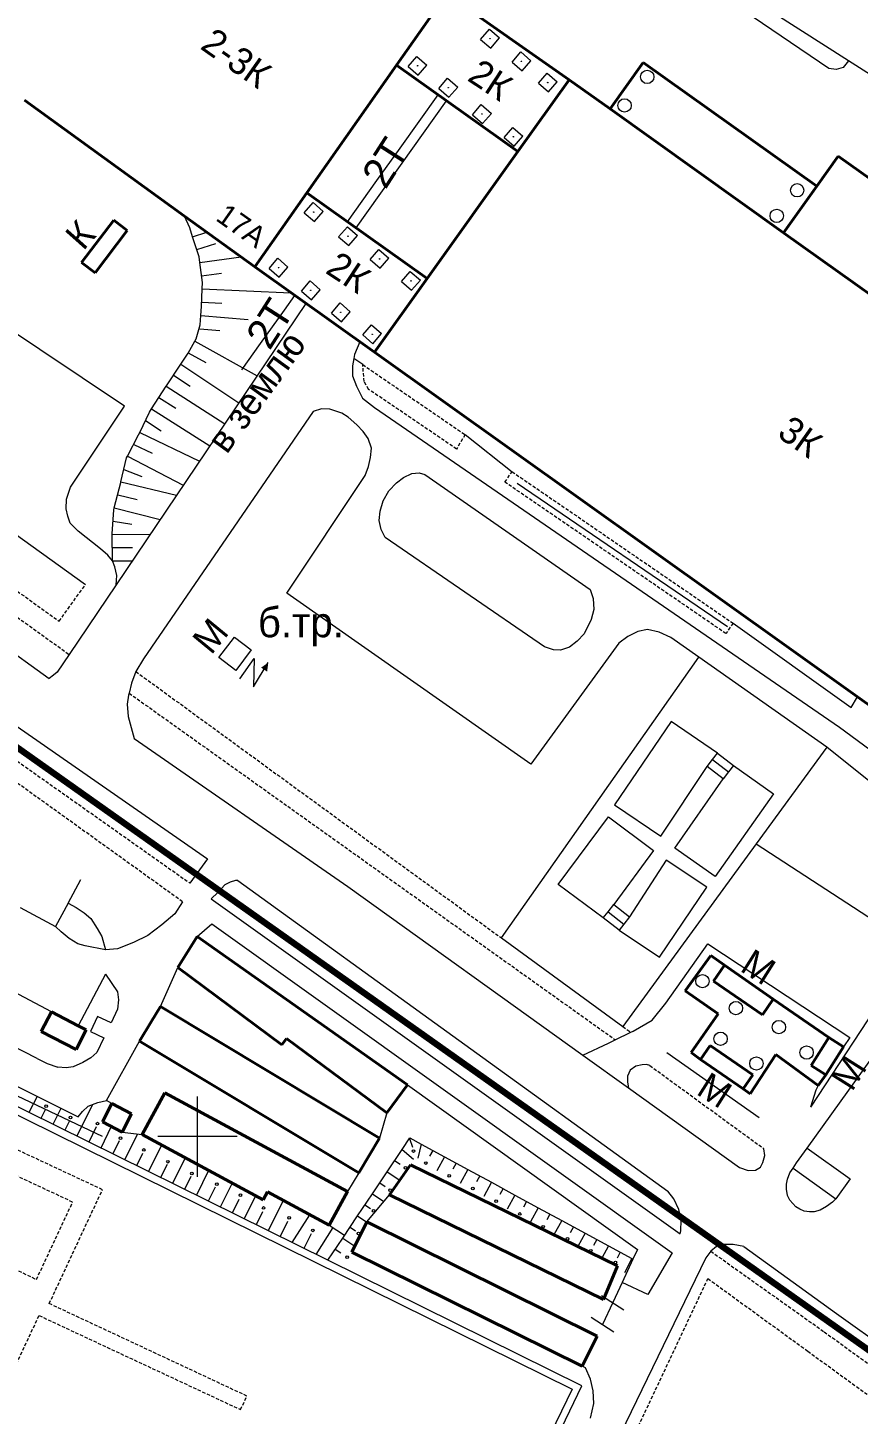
# Model space of a CAD drawing. Extents: x 1000 to 4000, y -5000 to -1000.
# Drawn here: x 2574.5 to 2699.1, y -2241.7 to -2033.7 of the extents above; entities that cross this region are included whole.
import ezdxf
from ezdxf.enums import TextEntityAlignment as Align

# ---------------------------------------------------------------- set-up
doc = ezdxf.new("R2010")
doc.units = 0
doc.header["$MEASUREMENT"] = 0
doc.linetypes.add('DASHED', pattern=[0.75, 0.5, -0.25])
for name, color, linetype in [('1', 7, 'CONTINUOUS'), ('11', 7, 'CONTINUOUS'), ('13', 7, 'CONTINUOUS'), ('16', 7, 'CONTINUOUS'), ('17', 7, 'CONTINUOUS'), ('18', 7, 'CONTINUOUS'), ('19', 7, 'CONTINUOUS'), ('24', 7, 'CONTINUOUS'), ('25', 7, 'CONTINUOUS'), ('37', 7, 'CONTINUOUS'), ('40', 7, 'CONTINUOUS'), ('6', 7, 'CONTINUOUS'), ('7', 7, 'CONTINUOUS'), ('границы команд_1', 10, 'CONTINUOUS')]:
    doc.layers.add(name, color=color, linetype=linetype)
doc.styles.get("Standard").update_dxf_attribs({"font": 'txt', "height": 0.2})

msp = doc.modelspace()

# ---------------------------------------------------------------- linework, layer by layer
at = {"layer": '1', "color": 253, "linetype": 'Continuous', "lineweight": 0}
for p, q in [((2600, -2206.06), (2600, -2194.02)), ((2605.96, -2200), (2594.04, -2200))]:
    msp.add_line(p, q, dxfattribs=at)
at = {"layer": '11', "color": 253, "linetype": 'Continuous', "lineweight": 0}
for p, q in [((2697.62, -2038.6), (2663.33, -2016.68)), ((2707.04, -2044.62), (2697.62, -2038.6)), ((2683.81, -2156.08), (2707.62, -2171.64)), ((2580.6, -2164.99), (2582.49, -2161.46)), ((2580.6, -2164.99), (2578.72, -2168.51)), ((2580.6, -2164.99), (2581.79, -2165.63)), ((2573.39, -2165.65), (2578.72, -2168.51)), ((2581.79, -2165.63), (2583, -2166.46)), ((2583, -2166.46), (2583.98, -2167.29)), ((2583.98, -2167.29), (2584.96, -2168.8)), ((2584.96, -2168.8), (2585.64, -2170.01)), ((2585.64, -2170.01), (2586.19, -2172.02)), ((2707.62, -2171.64), (2691.96, -2195.61)), ((2586.19, -2175.65), (2582.11, -2183.38)), ((2594.43, -2180.52), (2597.03, -2174.67)), ((2578.08, -2181.3), (2568.46, -2176.17)), ((2586.36, -2194.62), (2591.3, -2185.72)), ((2670.38, -2187.41), (2684.26, -2197.14)), ((2558.82, -2189.78), (2656.17, -2237.89)), ((2631.5, -2192.27), (2665.98, -2216.96)), ((2587.16, -2195.07), (2586.36, -2194.62)), ((2628.39, -2196.47), (2627.31, -2200.26)), ((2624.18, -2205.47), (2622.49, -2208.27)), ((2665.98, -2216.96), (2665.31, -2218.4)), ((2665.31, -2218.4), (2663.67, -2221.92)), ((2663.67, -2221.92), (2662.27, -2224.92)), ((2660.58, -2223.84), (2663.95, -2226)), ((2662.27, -2224.92), (2660.74, -2228.21)), ((2659.05, -2227.12), (2662.42, -2229.29)), ((2656.17, -2237.89), (2639.08, -2273.36))]:
    msp.add_line(p, q, dxfattribs=at)
at = {"layer": '13', "color": 253, "linetype": 'Continuous', "lineweight": 40}
for p, q in [((2637.36, -2028.56), (2629.84, -2039.27)), ((2637.36, -2028.56), (2655.72, -2041.45)), ((2629.84, -2039.27), (2616.42, -2058.41)), ((2629.84, -2039.27), (2648.02, -2052.24)), ((2661.88, -2045.84), (2666.85, -2038.87)), ((2666.85, -2038.87), (2692.87, -2057.45)), ((2648.02, -2052.24), (2655.72, -2041.45)), ((2655.72, -2041.45), (2661.88, -2045.84)), ((2598.07, -2061.92), (2574.04, -2044.51)), ((2661.88, -2045.84), (2687.9, -2064.41)), ((2634.44, -2071.27), (2648.02, -2052.24)), ((2692.87, -2057.45), (2696.09, -2052.93)), ((2696.09, -2052.93), (2726.88, -2074.89)), ((2616.42, -2058.41), (2608.61, -2069.55)), ((2616.42, -2058.41), (2634.44, -2071.27)), ((2687.9, -2064.41), (2692.87, -2057.45)), ((2582.62, -2068.88), (2587.46, -2062.54)), ((2587.46, -2062.54), (2589.47, -2064.08)), ((2608.61, -2069.55), (2598.07, -2061.92)), ((2589.47, -2064.08), (2584.63, -2070.41)), ((2687.9, -2064.41), (2718.69, -2086.37)), ((2584.63, -2070.41), (2582.62, -2068.88)), ((2608.61, -2069.55), (2626.54, -2082.35)), ((2626.54, -2082.35), (2634.44, -2071.27)), ((2699, -2134.05), (2626.54, -2082.35)), ((2718.44, -2147.92), (2699, -2134.05)), ((2673.16, -2178.16), (2676.99, -2172.85)), ((2676.99, -2172.85), (2679.03, -2174.32)), ((2677.4, -2176.68), (2679.03, -2174.32)), ((2679.03, -2174.32), (2686.36, -2179.39)), ((2684.73, -2181.75), (2677.4, -2176.68)), ((2678.11, -2181.61), (2673.16, -2178.16)), ((2686.36, -2179.39), (2684.73, -2181.75)), ((2686.36, -2179.39), (2694.7, -2185.17)), ((2674.06, -2187.4), (2678.11, -2181.61)), ((2694.7, -2185.17), (2692.06, -2189.34)), ((2696.9, -2186.56), (2694.7, -2185.17)), ((2675.42, -2188.47), (2674.06, -2187.4)), ((2675.42, -2188.47), (2676.87, -2186.35)), ((2676.87, -2186.35), (2683.28, -2190.75)), ((2686.76, -2187.7), (2682.89, -2193.61)), ((2693.09, -2192.34), (2686.76, -2187.7)), ((2694.26, -2190.73), (2696.9, -2186.56)), ((2681.82, -2192.86), (2675.42, -2188.47)), ((2692.06, -2189.34), (2694.26, -2190.73)), ((2683.28, -2190.75), (2681.82, -2192.86)), ((2694.26, -2190.73), (2693.09, -2192.34)), ((2682.89, -2193.61), (2681.82, -2192.86))]:
    msp.add_line(p, q, dxfattribs=at)
at = {"layer": '16', "color": 253, "linetype": 'Continuous', "lineweight": 0}
for p, q in [((2603.22, -2128.16), (2605.53, -2125.11)), ((2605.53, -2125.11), (2608.05, -2127.01)), ((2608.05, -2127.01), (2605.74, -2130.07)), ((2605.74, -2130.07), (2603.22, -2128.16)), ((2606.34, -2131.35), (2608.48, -2128.3)), ((2608.48, -2128.3), (2608.38, -2132.55)), ((2608.38, -2132.55), (2610.62, -2128.9))]:
    msp.add_line(p, q, dxfattribs=at)
msp.add_solid([(2610.62, -2128.9), (2609.53, -2129.66), (2610.44, -2130.25)], dxfattribs=at)
at = {"layer": '18', "color": 253, "linetype": 'Continuous', "lineweight": 0}
for p, q in [((2630.38, -2051.73), (2636.09, -2043.73)), ((2626.9, -2056.6), (2630.38, -2051.73)), ((2622.51, -2062.76), (2626.9, -2056.6)), ((2613.05, -2076.02), (2614.61, -2073.84)), ((2609.47, -2081.03), (2613.05, -2076.02)), ((2606.66, -2084.98), (2609.47, -2081.03))]:
    msp.add_line(p, q, dxfattribs=at)
at = {"layer": '24', "color": 253, "linetype": 'Continuous', "lineweight": 0}
for p, q in [((2694.69, -2039.79), (2666.6, -2020.63)), ((2695.8, -2039.94), (2694.69, -2039.79)), ((2696.85, -2039.64), (2695.8, -2039.94)), ((2697.62, -2038.6), (2696.85, -2039.64)), ((2623.78, -2063.67), (2637.36, -2044.63)), ((2589.06, -2090.45), (2564.18, -2073.8)), ((2616.26, -2075.02), (2587.8, -2117.23)), ((2624.34, -2080.78), (2623.56, -2082.66)), ((2623.45, -2083.3), (2623.26, -2084.38)), ((2623.56, -2082.66), (2623.45, -2083.3)), ((2624.78, -2084.19), (2623.45, -2083.3)), ((2623.26, -2084.38), (2623.26, -2085.87)), ((2623.26, -2085.87), (2623.86, -2087.43)), ((2516.02, -2086.94), (2577.73, -2131.28)), ((2623.86, -2087.43), (2624.75, -2089.22)), ((2580.94, -2102.58), (2589.06, -2090.45)), ((2624.75, -2089.22), (2626.54, -2090.64)), ((2548.89, -2092.53), (2583.2, -2117.18)), ((2617.36, -2091.23), (2591.89, -2128.35)), ((2618.59, -2090.82), (2617.36, -2091.23)), ((2619.86, -2090.89), (2618.59, -2090.82)), ((2621.65, -2091.49), (2619.86, -2090.89)), ((2622.62, -2092.09), (2621.65, -2091.49)), ((2623.88, -2093.21), (2622.62, -2092.09)), ((2626.54, -2090.64), (2696.28, -2138.58)), ((2624.85, -2094.25), (2623.88, -2093.21)), ((2625.6, -2095.29), (2624.85, -2094.25)), ((2640.13, -2094.7), (2647.18, -2100.26)), ((2626.12, -2096.71), (2625.6, -2095.29)), ((2625.97, -2098.13), (2626.12, -2096.71)), ((2625.67, -2099.47), (2625.97, -2098.13)), ((2613.38, -2118.48), (2625.15, -2100.81)), ((2625.15, -2100.81), (2625.67, -2099.47)), ((2630.89, -2101.11), (2632.15, -2100.51)), ((2632.15, -2100.51), (2633.27, -2100.44)), ((2633.27, -2100.44), (2634.09, -2100.66)), ((2634.09, -2100.66), (2658.89, -2117.95)), ((2580.36, -2104.4), (2580.94, -2102.58)), ((2628.72, -2103.12), (2629.84, -2101.93)), ((2629.84, -2101.93), (2630.89, -2101.11)), ((2580.31, -2105.83), (2580.36, -2104.4)), ((2627.38, -2106.18), (2627.83, -2104.61)), ((2627.83, -2104.61), (2628.72, -2103.12)), ((2580.53, -2106.95), (2580.31, -2105.83)), ((2580.89, -2107.98), (2580.53, -2106.95)), ((2627.24, -2107.59), (2627.38, -2106.18)), ((2582.1, -2109.19), (2580.89, -2107.98)), ((2585.46, -2111.83), (2582.1, -2109.19)), ((2627.53, -2108.93), (2627.24, -2107.59)), ((2628.13, -2110.13), (2627.53, -2108.93)), ((2652.04, -2126.53), (2628.13, -2110.13)), ((2586.57, -2112.81), (2585.46, -2111.83)), ((2587.25, -2113.66), (2586.57, -2112.81)), ((2587.6, -2114.56), (2587.25, -2113.66)), ((2587.92, -2115.86), (2587.6, -2114.56)), ((2587.8, -2117.23), (2580.75, -2127.68)), ((2587.8, -2117.23), (2587.92, -2115.86)), ((2650.01, -2144.16), (2613.38, -2118.48)), ((2658.89, -2117.95), (2659.34, -2119.3)), ((2659.34, -2119.3), (2659.42, -2120.94)), ((2659.42, -2120.94), (2659.04, -2122.43)), ((2659.04, -2122.43), (2658, -2124.59)), ((2680.32, -2122.99), (2698.02, -2135.63)), ((2656.96, -2125.71), (2655.77, -2126.6)), ((2658, -2124.59), (2656.96, -2125.71)), ((2664.53, -2125.01), (2663.19, -2125.97)), ((2666.02, -2124.26), (2664.53, -2125.01)), ((2667.51, -2123.96), (2666.02, -2124.26)), ((2669.23, -2124.34), (2667.51, -2123.96)), ((2671.01, -2125.16), (2669.23, -2124.34)), ((2675.18, -2128.08), (2671.01, -2125.16)), ((2580.75, -2127.68), (2578.94, -2130.36)), ((2663.19, -2125.97), (2650.01, -2144.16)), ((2653.38, -2126.97), (2652.04, -2126.53)), ((2654.43, -2127.05), (2653.38, -2126.97)), ((2655.77, -2126.6), (2654.43, -2127.05)), ((2591.89, -2128.35), (2590.76, -2130.25)), ((2645.58, -2170.22), (2675.18, -2128.08)), ((2694.39, -2141.57), (2675.18, -2128.08)), ((2578.41, -2130.8), (2577.73, -2131.28)), ((2578.94, -2130.36), (2578.41, -2130.8)), ((2590.1, -2132.01), (2589.73, -2133.48)), ((2590.76, -2130.25), (2590.1, -2132.01)), ((2589.65, -2133.8), (2589.43, -2135.14)), ((2589.73, -2133.48), (2589.65, -2133.8)), ((2698.02, -2135.63), (2699, -2134.05)), ((2569.7, -2136.26), (2601.49, -2158.33)), ((2589.43, -2135.14), (2589.58, -2137)), ((2589.58, -2137), (2590.5, -2140.3)), ((2671.05, -2137.74), (2662.55, -2150.22)), ((2677.99, -2142.47), (2671.05, -2137.74)), ((2590.5, -2140.3), (2622.54, -2162.49)), ((2696.28, -2138.58), (2715.65, -2152.89)), ((2694.39, -2141.57), (2683.81, -2156.08)), ((2710.86, -2154.85), (2694.39, -2141.57)), ((2669.5, -2154.95), (2676.43, -2144.47)), ((2680.38, -2144.33), (2686.39, -2148.58)), ((2671.61, -2156.73), (2678.82, -2146.33)), ((2686.39, -2148.58), (2677.62, -2160.97)), ((2662.55, -2150.22), (2669.5, -2154.95)), ((2654.11, -2162.17), (2661.64, -2152.06)), ((2661.64, -2152.06), (2668.4, -2157.09)), ((2691.45, -2201.74), (2726.09, -2153.37)), ((2668.4, -2157.09), (2662.42, -2165.2)), ((2683.81, -2156.08), (2663.81, -2183.51)), ((2677.62, -2160.97), (2671.61, -2156.73)), ((2601.49, -2158.33), (2598.86, -2161.98)), ((2670.31, -2158.52), (2664.81, -2167.07)), ((2676.37, -2162.58), (2670.31, -2158.52)), ((2604.09, -2162.26), (2603.05, -2163.41)), ((2604.91, -2161.82), (2604.09, -2162.26)), ((2605.68, -2161.6), (2604.91, -2161.82)), ((2606.05, -2161.58), (2605.68, -2161.6)), ((2606.05, -2161.58), (2670.56, -2208.19)), ((2622.54, -2162.49), (2657.78, -2187.78)), ((2660.86, -2167.2), (2654.11, -2162.17)), ((2669.3, -2173.12), (2676.37, -2162.58)), ((2597.74, -2164.77), (2596.61, -2166.59)), ((2603.05, -2163.41), (2602.06, -2164.34)), ((2602.06, -2164.34), (2672.39, -2214.59)), ((2596.61, -2166.59), (2594.64, -2168.25)), ((2579.55, -2169.3), (2578.72, -2168.51)), ((2580.76, -2170.29), (2579.55, -2169.3)), ((2594.64, -2168.25), (2592.53, -2169.83)), ((2599.93, -2170.01), (2602.15, -2168.1)), ((2602.15, -2168.1), (2671.21, -2217.45)), ((2663.25, -2169.07), (2669.3, -2173.12)), ((2582.04, -2171.12), (2580.76, -2170.29)), ((2583.17, -2171.42), (2582.04, -2171.12)), ((2586.19, -2172.02), (2583.17, -2171.42)), ((2590.42, -2170.89), (2588, -2171.87)), ((2592.53, -2169.83), (2590.42, -2170.89)), ((2645.58, -2170.22), (2663.81, -2183.51)), ((2670.26, -2180.02), (2676.52, -2171.08)), ((2676.52, -2171.08), (2697.83, -2185.15)), ((2588, -2171.87), (2586.19, -2172.02)), ((2586.19, -2175.65), (2587.99, -2178.31)), ((2587.99, -2178.31), (2588.14, -2179.52)), ((2588.14, -2179.52), (2587.99, -2180.88)), ((2668.18, -2182.56), (2670.26, -2180.02)), ((2585, -2182), (2583.93, -2184.24)), ((2587.03, -2182.97), (2585, -2182)), ((2587.99, -2180.88), (2587.03, -2182.97)), ((2575.94, -2188.29), (2565.1, -2182.77)), ((2665.35, -2184.2), (2668.18, -2182.56)), ((2583.93, -2184.24), (2585.93, -2185.2)), ((2585.93, -2185.2), (2584.9, -2187.38)), ((2657.78, -2187.78), (2661.62, -2185.99)), ((2661.62, -2185.99), (2662.66, -2185.49)), ((2662.66, -2185.49), (2664.99, -2184.37)), ((2664.99, -2184.37), (2665.35, -2184.2)), ((2697.83, -2185.15), (2696.9, -2186.56)), ((2562.41, -2187.2), (2582.09, -2197.07)), ((2575.94, -2188.29), (2577.43, -2189.04)), ((2583.99, -2188.21), (2582.78, -2188.89)), ((2584.9, -2187.38), (2583.99, -2188.21)), ((2657.78, -2187.78), (2664.66, -2192.72)), ((2577.43, -2189.04), (2579.07, -2189.59)), ((2580.29, -2189.72), (2579.07, -2189.59)), ((2581.35, -2189.57), (2580.29, -2189.72)), ((2582.78, -2188.89), (2581.35, -2189.57)), ((2664.91, -2190.05), (2664.47, -2190.95)), ((2665.74, -2189.46), (2664.91, -2190.05)), ((2666.7, -2189.23), (2665.74, -2189.46)), ((2667.36, -2189.21), (2666.7, -2189.23)), ((2667.83, -2189.34), (2667.36, -2189.21)), ((2664.47, -2190.95), (2664.47, -2191.84)), ((2664.47, -2191.84), (2664.66, -2192.72)), ((2693.09, -2192.34), (2692.73, -2193.07)), ((2664.66, -2192.72), (2681.3, -2204.66)), ((2692.73, -2193.07), (2691.96, -2195.61)), ((2582.09, -2197.07), (2582.74, -2196.25)), ((2582.74, -2196.25), (2583.62, -2195.43)), ((2583.62, -2195.43), (2585.05, -2194.88)), ((2585.05, -2194.88), (2586.36, -2194.62)), ((2588.7, -2199.35), (2591.7, -2199.71)), ((2684.8, -2203.92), (2685.1, -2202.87)), ((2685.1, -2202.87), (2684.95, -2201.83)), ((2689.85, -2203.97), (2691.45, -2201.74)), ((2691.45, -2201.74), (2697.89, -2206.34)), ((2681.3, -2204.66), (2682.57, -2205.11)), ((2683.69, -2205.04), (2684.43, -2204.59)), ((2684.43, -2204.59), (2684.8, -2203.92)), ((2688.85, -2205.45), (2689.34, -2204.73)), ((2689.34, -2204.73), (2689.85, -2203.97)), ((2689.34, -2204.73), (2695.76, -2209.33)), ((2682.57, -2205.11), (2683.69, -2205.04)), ((2688.32, -2207.17), (2688.47, -2206.41)), ((2688.47, -2206.41), (2688.85, -2205.45)), ((2697.89, -2206.34), (2695.76, -2209.33)), ((2625.39, -2212.82), (2628.79, -2208.76)), ((2671.46, -2209.33), (2670.56, -2208.19)), ((2688.32, -2207.89), (2688.32, -2207.17)), ((2688.51, -2208.84), (2688.32, -2207.89)), ((2688.85, -2209.56), (2688.51, -2208.84)), ((2672.17, -2210.97), (2671.46, -2209.33)), ((2672.56, -2212.57), (2672.17, -2210.97)), ((2689.75, -2210.56), (2688.85, -2209.56)), ((2690.34, -2210.91), (2689.75, -2210.56)), ((2690.99, -2211.18), (2690.34, -2210.91)), ((2691.79, -2211.29), (2690.99, -2211.18)), ((2693.38, -2211.04), (2692.47, -2211.28)), ((2694.33, -2210.51), (2693.38, -2211.04)), ((2695.24, -2209.84), (2694.33, -2210.51)), ((2695.38, -2209.7), (2695.24, -2209.84)), ((2695.76, -2209.33), (2695.38, -2209.7)), ((2672.5, -2214.16), (2672.56, -2212.57)), ((2692.47, -2211.28), (2691.79, -2211.29)), ((2672.39, -2214.59), (2672.5, -2214.16)), ((2671.21, -2217.45), (2667.52, -2223.71)), ((2676.99, -2217.22), (2676.22, -2218.22)), ((2677.84, -2216.52), (2676.99, -2217.22)), ((2679.01, -2216.21), (2677.84, -2216.52)), ((2680.32, -2216.21), (2679.01, -2216.21)), ((2681.95, -2216.49), (2680.32, -2216.21)), ((2681.95, -2216.49), (2695.83, -2226.58)), ((2676.22, -2218.22), (2658.26, -2255.34)), ((2667.52, -2223.71), (2663.67, -2221.92)), ((2695.83, -2226.58), (2733.08, -2252.99)), ((2658.18, -2234.72), (2657.68, -2234.47)), ((2658.95, -2236.43), (2658.18, -2234.72)), ((2659.34, -2238.14), (2658.95, -2236.43)), ((2659.42, -2240.07), (2659.34, -2238.14)), ((2658.95, -2242.25), (2659.42, -2240.07))]:
    msp.add_line(p, q, dxfattribs=at)
at = {"layer": '24', "color": 253, "linetype": 'DASHED', "lineweight": 0}
for p, q in [((2520.58, -2080.54), (2579.24, -2122.69)), ((2518.74, -2083.13), (2580.75, -2127.68)), ((2624.78, -2084.19), (2640.13, -2094.7)), ((2624.86, -2085.23), (2624.78, -2084.19)), ((2625, -2086.72), (2624.86, -2085.23)), ((2625.67, -2087.91), (2625, -2086.72)), ((2638.86, -2096.86), (2625.67, -2087.91)), ((2640.13, -2094.7), (2638.86, -2096.86)), ((2646.1, -2101.82), (2647.18, -2100.26)), ((2647.18, -2100.26), (2680.32, -2122.99)), ((2679.26, -2124.55), (2646.1, -2101.82)), ((2579.24, -2122.69), (2583.2, -2117.18)), ((2680.32, -2122.99), (2679.26, -2124.55)), ((2550.9, -2128.09), (2598.86, -2161.98)), ((2590.76, -2130.25), (2645.58, -2170.22)), ((2589.73, -2133.48), (2662.66, -2185.49)), ((2597.74, -2164.77), (2563.13, -2139.91)), ((2663.81, -2183.51), (2664.99, -2184.37)), ((2667.83, -2189.34), (2684.95, -2201.83)), ((2585.74, -2207.98), (2556.66, -2194.39)), ((2581.27, -2209.84), (2555.15, -2197.62)), ((2577.76, -2225.07), (2585.74, -2207.98)), ((2575.84, -2221.45), (2581.27, -2209.84)), ((2676.99, -2217.22), (2694, -2229.3)), ((2569.77, -2218.49), (2575.84, -2221.45)), ((2660.07, -2256.32), (2676.56, -2221.32)), ((2676.56, -2221.32), (2691.54, -2232.21)), ((2607.41, -2238.94), (2577.76, -2225.07)), ((2567.12, -2246.35), (2576.23, -2226.86)), ((2576.23, -2226.86), (2606.46, -2240.98)), ((2694, -2229.3), (2730.55, -2255.81)), ((2691.54, -2232.21), (2721.63, -2254.1)), ((2606.46, -2240.98), (2607.41, -2238.94))]:
    msp.add_line(p, q, dxfattribs=at)
at = {"layer": '25', "color": 253, "linetype": 'Continuous', "lineweight": 0}
for p, q in [((2677.24, -2143.43), (2677.99, -2142.47)), ((2677.99, -2142.47), (2680.38, -2144.33)), ((2676.43, -2144.47), (2677.24, -2143.43)), ((2678.82, -2146.33), (2676.43, -2144.47)), ((2677.24, -2143.43), (2679.62, -2145.3)), ((2680.38, -2144.33), (2679.62, -2145.3)), ((2679.62, -2145.3), (2678.82, -2146.33)), ((2661.57, -2166.3), (2662.42, -2165.2)), ((2662.42, -2165.2), (2664.81, -2167.07)), ((2660.86, -2167.2), (2661.57, -2166.3)), ((2663.25, -2169.07), (2660.86, -2167.2)), ((2661.57, -2166.3), (2663.95, -2168.16)), ((2664.81, -2167.07), (2663.95, -2168.16)), ((2663.95, -2168.16), (2663.25, -2169.07))]:
    msp.add_line(p, q, dxfattribs=at)
at = {"layer": '37', "color": 253, "linetype": 'Continuous', "lineweight": 0}
for p, q in [((2598.83, -2063.69), (2598.07, -2061.92)), ((2599.27, -2065.04), (2598.83, -2063.69)), ((2599.27, -2065.04), (2601.41, -2064.34)), ((2600.24, -2068.01), (2599.27, -2065.04)), ((2599.89, -2066.95), (2602.74, -2066.01)), ((2600.36, -2068.88), (2600.24, -2068.01)), ((2600.36, -2068.88), (2606.53, -2068.05)), ((2600.76, -2071.89), (2600.36, -2068.88)), ((2600.62, -2070.86), (2603.6, -2070.46)), ((2600.61, -2075.47), (2600.72, -2072.85)), ((2600.72, -2072.85), (2600.76, -2071.89)), ((2600.72, -2072.85), (2614.01, -2073.41)), ((2600.5, -2076.85), (2600.61, -2075.47)), ((2600.64, -2074.85), (2603.64, -2074.98)), ((2600.39, -2078.22), (2600.5, -2076.85)), ((2600.5, -2076.85), (2607.61, -2077.42)), ((2599.8, -2080.31), (2600.39, -2078.22)), ((2600.34, -2078.84), (2603.33, -2079.08)), ((2598.6, -2082.47), (2599.58, -2080.7)), ((2599.58, -2080.7), (2599.8, -2080.31)), ((2599.58, -2080.7), (2608.95, -2085.87)), ((2595.33, -2087.36), (2597.5, -2084.12)), ((2597.5, -2084.12), (2598.6, -2082.47)), ((2597.5, -2084.12), (2606.2, -2089.94)), ((2598.61, -2082.45), (2601.24, -2083.9)), ((2596.39, -2085.78), (2598.88, -2087.45)), ((2593.12, -2090.81), (2595.28, -2087.44)), ((2595.28, -2087.44), (2595.33, -2087.36)), ((2595.28, -2087.44), (2604.08, -2093.08)), ((2594.2, -2089.13), (2596.73, -2090.75)), ((2591.33, -2094.38), (2592.8, -2091.31)), ((2592.19, -2092.59), (2594.57, -2094.11)), ((2592.8, -2091.31), (2593.12, -2090.81)), ((2593.12, -2090.81), (2601.84, -2096.4)), ((2589.49, -2097.94), (2591.16, -2094.74)), ((2591.16, -2094.74), (2591.33, -2094.38)), ((2591.33, -2094.38), (2600.31, -2098.67)), ((2590.47, -2096.19), (2593.18, -2097.48)), ((2588.5, -2101.8), (2589.37, -2098.17)), ((2589.37, -2098.17), (2589.49, -2097.94)), ((2589.49, -2097.94), (2597.86, -2102.3)), ((2588.95, -2099.91), (2591.64, -2100.96)), ((2587.51, -2105.68), (2588.48, -2101.9)), ((2588.48, -2101.9), (2588.5, -2101.8)), ((2588.5, -2101.8), (2596.85, -2103.8)), ((2588.03, -2103.75), (2590.95, -2104.45)), ((2587.21, -2109.56), (2587.44, -2105.98)), ((2587.44, -2105.98), (2587.51, -2105.68)), ((2587.51, -2105.68), (2594.4, -2107.44)), ((2587.33, -2107.7), (2590.14, -2108.12)), ((2587.22, -2109.66), (2587.21, -2109.56)), ((2587.22, -2109.66), (2592.93, -2109.62)), ((2587.25, -2113.66), (2587.22, -2109.66)), ((2587.23, -2111.66), (2590.23, -2111.64)), ((2587.25, -2113.66), (2590.22, -2113.64)), ((2619.55, -2218.57), (2560.7, -2189.48)), ((2575.93, -2193.98), (2574.72, -2196.41)), ((2577.16, -2196), (2576.52, -2197.3)), ((2579.5, -2195.78), (2578.31, -2198.18)), ((2584.26, -2195.18), (2581.9, -2199.96)), ((2580.76, -2197.73), (2580.1, -2199.07)), ((2584.81, -2198.57), (2583.69, -2200.84)), ((2587.07, -2198.51), (2585.48, -2201.73)), ((2588.24, -2200.66), (2587.28, -2202.61)), ((2590.98, -2199.63), (2589.07, -2203.5)), ((2630.68, -2201.95), (2631.84, -2200.22)), ((2631.8, -2200.29), (2632.26, -2201.62)), ((2631.84, -2200.22), (2633.53, -2201.14)), ((2591.76, -2202.56), (2590.86, -2204.39)), ((2594.62, -2201.29), (2592.65, -2205.27)), ((2628.45, -2205.28), (2630.68, -2201.95)), ((2630.68, -2201.95), (2632.41, -2203.4)), ((2633.53, -2201.14), (2633.03, -2203.26)), ((2633.53, -2201.14), (2637.04, -2203.05)), ((2635.28, -2202.1), (2634.81, -2202.97)), ((2595.43, -2204.18), (2594.45, -2206.16)), ((2598.14, -2203.19), (2596.24, -2207.05)), ((2629.57, -2203.61), (2630.4, -2204.17)), ((2637.04, -2203.05), (2635.9, -2205.16)), ((2637.04, -2203.05), (2640.56, -2204.96)), ((2638.8, -2204.01), (2638.32, -2204.89)), ((2640.56, -2204.96), (2639.41, -2207.07)), ((2640.56, -2204.96), (2644.07, -2206.87)), ((2598.99, -2205.99), (2598.03, -2207.93)), ((2601.66, -2205.1), (2599.83, -2208.82)), ((2605.19, -2207), (2603.41, -2210.59)), ((2626.23, -2208.6), (2628.45, -2205.28)), ((2627.34, -2206.94), (2628.17, -2207.49)), ((2628.45, -2205.28), (2630.36, -2206.55)), ((2642.32, -2205.91), (2641.84, -2206.79)), ((2644.07, -2206.87), (2642.93, -2208.98)), ((2644.07, -2206.87), (2647.59, -2208.78)), ((2602.65, -2207.62), (2601.62, -2209.7)), ((2608.71, -2208.9), (2607, -2212.36)), ((2624, -2211.92), (2626.23, -2208.6)), ((2626.23, -2208.6), (2627.96, -2209.76)), ((2645.83, -2207.82), (2645.35, -2208.7)), ((2647.59, -2208.78), (2646.44, -2210.89)), ((2647.59, -2208.78), (2651.1, -2210.69)), ((2606.2, -2209.46), (2605.2, -2211.48)), ((2612.83, -2209.58), (2610.58, -2214.14)), ((2625.11, -2210.26), (2625.95, -2210.82)), ((2649.34, -2209.73), (2648.87, -2210.61)), ((2651.1, -2210.69), (2649.96, -2212.8)), ((2651.1, -2210.69), (2654.62, -2212.6)), ((2609.76, -2211.29), (2608.79, -2213.25)), ((2613.49, -2212.76), (2612.38, -2215.02)), ((2616.81, -2211.73), (2614.17, -2215.91)), ((2621.78, -2215.24), (2624, -2211.92)), ((2624, -2211.92), (2625.38, -2212.85)), ((2652.86, -2211.64), (2652.38, -2212.52)), ((2654.62, -2212.6), (2653.45, -2214.75)), ((2654.62, -2212.6), (2658.13, -2214.51)), ((2617.06, -2214.58), (2615.96, -2216.79)), ((2620.28, -2213.66), (2617.76, -2217.68)), ((2619.55, -2218.57), (2621.78, -2215.24)), ((2619.76, -2213.32), (2622.07, -2214.81)), ((2621.78, -2215.24), (2623.59, -2216.46)), ((2622.89, -2213.58), (2623.72, -2214.14)), ((2656.38, -2213.55), (2655.9, -2214.43)), ((2658.13, -2214.51), (2657.05, -2216.5)), ((2658.13, -2214.51), (2661.65, -2216.42)), ((2620.66, -2216.91), (2621.49, -2217.46)), ((2659.89, -2215.46), (2659.41, -2216.34)), ((2661.65, -2216.42), (2660.65, -2218.26)), ((2661.65, -2216.42), (2665.16, -2218.32)), ((2663.41, -2217.37), (2662.93, -2218.25)), ((2657.64, -2237.39), (2619.55, -2218.57)), ((2665.16, -2218.32), (2664.02, -2220.43)), ((2665.16, -2218.32), (2665.31, -2218.4)), ((2617.9, -2319.81), (2657.64, -2237.39))]:
    msp.add_line(p, q, dxfattribs=at)
for centre in [(2577.31, -2195.45), (2580.94, -2197.15), (2584.99, -2198.07), (2588.46, -2200.25), (2591.95, -2202.02), (2632.41, -2202.18), (2595.57, -2203.78), (2631.2, -2204.7), (2634.26, -2203.98), (2599.17, -2205.55), (2602.91, -2207.15), (2637.77, -2205.89), (2606.43, -2208.81), (2628.9, -2208.06), (2641.29, -2207.8), (2609.92, -2210.72), (2626.42, -2211.16), (2644.8, -2209.71), (2613.76, -2212.21), (2648.32, -2211.62), (2617.28, -2214.08), (2624.16, -2214.56), (2651.83, -2213.53), (2655.49, -2215.36), (2659.01, -2217.13), (2622.44, -2218.1), (2662.67, -2218.89)]:
    msp.add_circle(centre, 0.2, dxfattribs=at)
at = {"layer": '40', "color": 253, "linetype": 'Continuous', "lineweight": 0}
for p, q in [((2647.93, -2101.96), (2679.51, -2123.51)), ((2562.25, -2188.8), (2585.68, -2199.96))]:
    msp.add_line(p, q, dxfattribs=at)
at = {"layer": '6', "color": 253, "linetype": 'Continuous', "lineweight": 40}
for p, q in [((2599.93, -2170.01), (2597.03, -2174.67)), ((2631.5, -2192.27), (2599.93, -2170.01)), ((2597.03, -2174.67), (2612.65, -2186.25)), ((2578.08, -2181.3), (2576.56, -2184.24)), ((2582.11, -2183.38), (2578.08, -2181.3)), ((2594.43, -2180.52), (2593.05, -2182.8)), ((2627.31, -2200.26), (2594.43, -2180.52)), ((2581.78, -2186.93), (2583.3, -2183.99)), ((2583.3, -2183.99), (2582.11, -2183.38)), ((2593.05, -2182.8), (2591.3, -2185.72)), ((2576.56, -2184.24), (2581.78, -2186.93)), ((2591.3, -2185.72), (2624.18, -2205.47)), ((2612.65, -2186.25), (2613.34, -2185.32)), ((2613.34, -2185.32), (2628.39, -2196.47)), ((2628.39, -2196.47), (2631.5, -2192.27)), ((2591.7, -2199.71), (2595.08, -2193.46)), ((2595.08, -2193.46), (2622.49, -2208.27)), ((2585.74, -2197.81), (2587.16, -2195.07)), ((2587.16, -2195.07), (2590.12, -2196.61)), ((2590.12, -2196.61), (2588.7, -2199.35)), ((2588.7, -2199.35), (2585.74, -2197.81)), ((2609.86, -2209.52), (2591.7, -2199.71)), ((2624.18, -2205.47), (2627.31, -2200.26)), ((2628.79, -2208.76), (2631.97, -2204.27)), ((2631.97, -2204.27), (2663, -2219.41)), ((2610.5, -2208.32), (2609.86, -2209.52)), ((2619.76, -2213.32), (2610.5, -2208.32)), ((2622.49, -2208.27), (2619.76, -2213.32)), ((2660.91, -2224.45), (2628.79, -2208.76)), ((2623.15, -2217.35), (2625.39, -2212.82)), ((2625.39, -2212.82), (2659.93, -2229.94)), ((2657.68, -2234.47), (2623.15, -2217.35)), ((2663, -2219.41), (2660.91, -2224.45)), ((2659.93, -2229.94), (2657.68, -2234.47))]:
    msp.add_line(p, q, dxfattribs=at)
at = {"layer": '7', "color": 253, "linetype": 'Continuous', "lineweight": 0}
for p, q in [((2642.46, -2035.4), (2643.77, -2033.88)), ((2643.77, -2033.88), (2645.28, -2035.19)), ((2642.46, -2035.4), (2643.97, -2036.71)), ((2643.97, -2036.71), (2645.28, -2035.19)), ((2631.6, -2039.46), (2632.91, -2037.95)), ((2632.91, -2037.95), (2634.42, -2039.26)), ((2647.18, -2038.8), (2648.49, -2037.29)), ((2648.49, -2037.29), (2650, -2038.6)), ((2631.6, -2039.46), (2633.11, -2040.77)), ((2633.11, -2040.77), (2634.42, -2039.26)), ((2647.18, -2038.8), (2648.69, -2040.11)), ((2648.69, -2040.11), (2650, -2038.6)), ((2651.13, -2041.98), (2652.43, -2040.47)), ((2652.43, -2040.47), (2653.95, -2041.78)), ((2636.2, -2042.75), (2637.51, -2041.24)), ((2637.51, -2041.24), (2639.03, -2042.55)), ((2637.71, -2044.06), (2639.03, -2042.55)), ((2651.13, -2041.98), (2652.64, -2043.29)), ((2652.64, -2043.29), (2653.95, -2041.78)), ((2636.2, -2042.75), (2637.71, -2044.06)), ((2641.25, -2046.7), (2642.56, -2045.19)), ((2641.25, -2046.7), (2642.76, -2048.01)), ((2642.56, -2045.19), (2644.07, -2046.5)), ((2642.76, -2048.01), (2644.07, -2046.5)), ((2645.97, -2050.11), (2647.28, -2048.6)), ((2647.28, -2048.6), (2648.79, -2049.91)), ((2645.97, -2050.11), (2647.48, -2051.42)), ((2647.48, -2051.42), (2648.79, -2049.91)), ((2616.02, -2061.42), (2617.33, -2059.9)), ((2616.02, -2061.42), (2617.53, -2062.73)), ((2617.33, -2059.9), (2618.84, -2061.22)), ((2617.53, -2062.73), (2618.84, -2061.22)), ((2621.17, -2065.04), (2622.48, -2063.53)), ((2622.48, -2063.53), (2623.99, -2064.84)), ((2621.17, -2065.04), (2622.68, -2066.35)), ((2622.68, -2066.35), (2623.99, -2064.84)), ((2625.89, -2068.44), (2627.2, -2066.93)), ((2627.2, -2066.93), (2628.71, -2068.24)), ((2610.75, -2069.76), (2612.06, -2068.25)), ((2610.75, -2069.76), (2612.26, -2071.07)), ((2612.06, -2068.25), (2613.57, -2069.56)), ((2612.26, -2071.07), (2613.57, -2069.56)), ((2625.89, -2068.44), (2627.4, -2069.75)), ((2627.4, -2069.75), (2628.71, -2068.24)), ((2615.58, -2073.16), (2616.89, -2071.65)), ((2616.89, -2071.65), (2618.4, -2072.96)), ((2630.61, -2071.74), (2631.92, -2070.22)), ((2630.61, -2071.74), (2632.12, -2073.05)), ((2631.92, -2070.22), (2633.43, -2071.54)), ((2632.12, -2073.05), (2633.43, -2071.54)), ((2615.58, -2073.16), (2617.09, -2074.47)), ((2617.09, -2074.47), (2618.4, -2072.96)), ((2620.08, -2076.46), (2621.39, -2074.95)), ((2621.39, -2074.95), (2622.9, -2076.26)), ((2620.08, -2076.46), (2621.59, -2077.77)), ((2621.59, -2077.77), (2622.9, -2076.26)), ((2624.79, -2079.75), (2626.1, -2078.24)), ((2624.79, -2079.75), (2626.3, -2081.06)), ((2626.1, -2078.24), (2627.61, -2079.55)), ((2626.3, -2081.06), (2627.61, -2079.55))]:
    msp.add_line(p, q, dxfattribs=at)
for centre, radius in [((2643.87, -2035.3), 0.041), ((2633.01, -2039.36), 0.041), ((2648.59, -2038.7), 0.041), ((2667.45, -2041.03), 1), ((2637.61, -2042.65), 0.041), ((2652.54, -2041.88), 0.041), ((2664.05, -2045.31), 1), ((2642.66, -2046.6), 0.041), ((2647.38, -2050.01), 0.041), ((2689.94, -2058.05), 1), ((2617.43, -2061.32), 0.041), ((2686.87, -2061.89), 1), ((2622.58, -2064.94), 0.041), ((2612.16, -2069.66), 0.041), ((2627.3, -2068.34), 0.041), ((2632.02, -2071.64), 0.041), ((2616.99, -2073.06), 0.041), ((2621.49, -2076.36), 0.041), ((2626.2, -2079.65), 0.041), ((2675.73, -2176.7), 1), ((2680.76, -2180.74), 1), ((2687.2, -2183.59), 1), ((2678.46, -2185.34), 1), ((2683.82, -2189.05), 1), ((2691.36, -2187.41), 1)]:
    msp.add_circle(centre, radius, dxfattribs=at)
at = {"layer": 'границы команд_1', "color": 6, "lineweight": 100}
msp.add_lwpolyline([(2202.96, -1885.55), (1968.34, -2278.57), (2709.12, -2695.15), (2878.09, -2362.16), (2873.74, -2354.57), (2208.14, -1883.34)], close=True, dxfattribs=at)

# ---------------------------------------------------------------- texts
at = {"layer": '17', "color": 253, "linetype": 'Continuous', "lineweight": 0}
for s, height, rotation, p in [('2-3К', 4, 324.8636, (2605.83, -2038.19)), ('2К', 4, 326.673, (2643.96, -2041.45)), ('17А', 3.2, 324.8636, (2606.61, -2063.34)), ('К', 4, 48.2827, (2582.4, -2064.73)), ('2К', 4, 326.673, (2622.67, -2070.33)), ('3К', 4, 324.7613, (2690.41, -2095.01)), ('М', 4, 50.492, (2601.92, -2124.89)), ('М', 4, 327.688, (2684.15, -2174.57)), ('М', 4, 57.688, (2697.67, -2190.44)), ('М', 4, 327.688, (2677.59, -2193.06))]:
    msp.add_text(s, height=height, rotation=rotation, dxfattribs=at).set_placement(p, align=Align.MIDDLE)
msp.add_text('б.тр.', height=4.5, dxfattribs=at).set_placement((2615.51, -2123.38), align=Align.MIDDLE)
at = {"layer": '19', "color": 253, "linetype": 'Continuous', "lineweight": 0}
for s, height, rotation, p in [('2Т', 4.5, 57.2741, (2628.17, -2053.86)), ('2Т', 4.5, 57.2741, (2610.79, -2078)), ('в землю', 4, 54.0103, (2608.83, -2088.28))]:
    msp.add_text(s, height=height, rotation=rotation, dxfattribs=at).set_placement(p, align=Align.MIDDLE)

doc.saveas('drawing.dxf')
